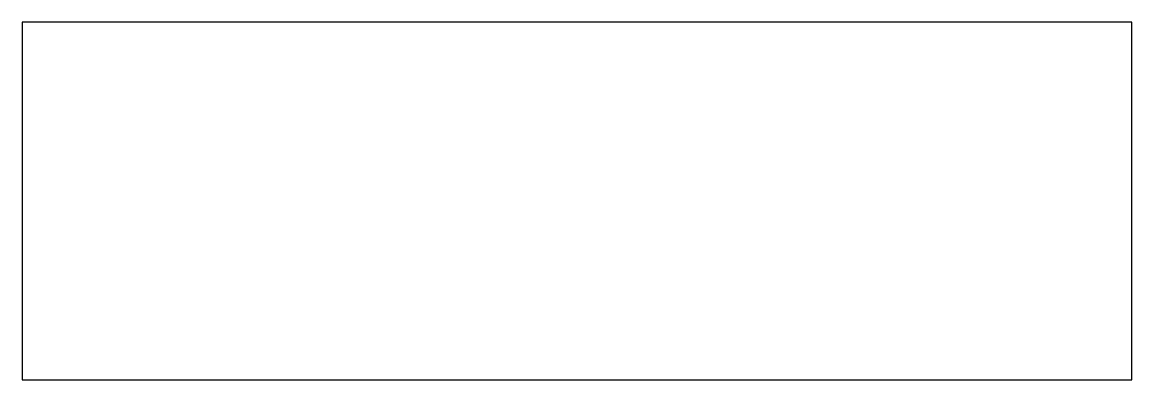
# Model space of a CAD drawing. Extents: x 253 to 433, y 328 to 386.
import ezdxf

# ---------------------------------------------------------------- set-up
doc = ezdxf.new("R2010")
doc.units = 0
doc.linetypes.add('SLD-CONTINUA', pattern=[0])
doc.layers.get('0').update_dxf_attribs({"linetype": 'CONTINUOUS'})

msp = doc.modelspace()

# ---------------------------------------------------------------- linework, layer by layer
at = {"color": 7, "linetype": 'SLD-CONTINUA'}
for p, q in [((252.91, 386.42), (252.91, 328.42)), ((432.91, 386.42), (252.91, 386.42)), ((432.91, 328.42), (432.91, 386.42)), ((252.91, 328.42), (432.91, 328.42))]:
    msp.add_line(p, q, dxfattribs=at)

doc.saveas('drawing.dxf')
